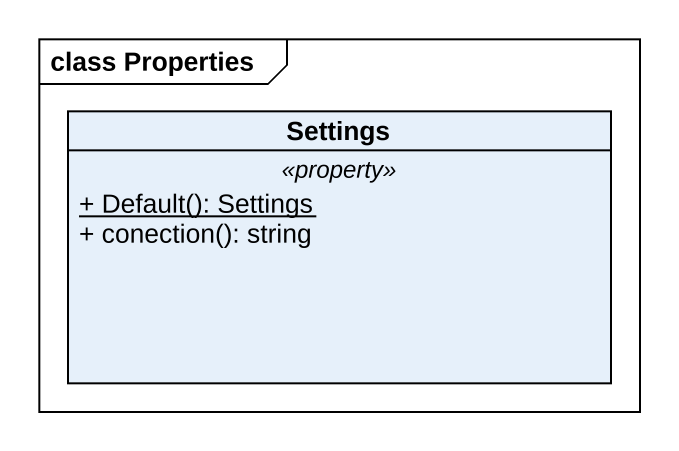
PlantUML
@startuml
mainframe class Properties
hide circle
hide empty members
skinparam classAttributeIconSize 0
class Settings {
  .. <<property>> ..
  {static} + Default(): Settings
  + conection(): string
}
@enduml
